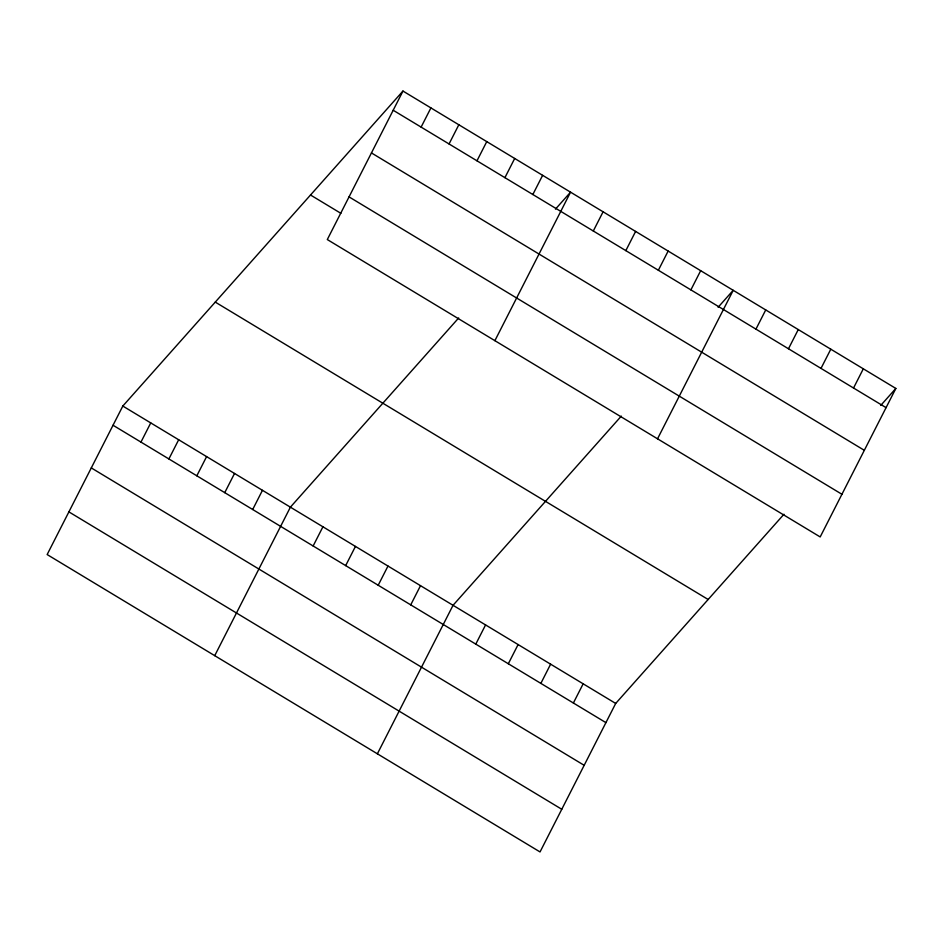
<?xml version="1.0" encoding="UTF-8"?>
<svg xmlns="http://www.w3.org/2000/svg" width="943" height="943" viewBox="0 0 943 943"><rect width="100%" height="100%" fill="white"/><g stroke="black" fill="none" stroke-linecap="round" stroke-linejoin="round"><path stroke-width="1.41" d="M402.967 91.058L327.304 239.557L820.186 536.944L895.85 388.445L402.967 91.058L122.814 406.056L47.15 554.555L540.033 851.942L615.696 703.443L783.963 514.253M140.967 442.09L150.75 422.9M168.891 458.946L178.675 439.756M196.828 475.802L206.6 456.601M224.752 492.647L234.536 473.457M421.12 127.105L430.904 107.915M252.689 509.503L262.46 490.313M449.057 143.961L458.828 124.771M214.733 655.668L290.397 507.157L458.663 317.98M476.981 160.805L486.765 141.615M313.147 545.985L322.919 526.795M504.918 177.661L514.689 158.471M532.842 194.517L542.626 175.327M345.668 565.611L355.452 546.421M494.886 340.671L570.55 192.172L555.462 209.146M378.202 585.238L387.986 566.048M593.3 231L603.084 211.798M410.735 604.864L420.507 585.674M625.834 250.626L635.606 231.424M377.377 753.799L453.041 605.3L621.307 416.111M658.367 270.252L668.139 251.062M475.791 644.116L485.574 624.926M690.889 289.878L700.673 270.688M508.324 663.742L518.108 644.552M657.53 438.813L733.206 290.314L718.106 307.277M540.858 683.38L550.629 664.178M755.956 329.131L765.728 309.941M573.379 703.006L583.163 683.805M788.478 348.757L798.261 329.567M821.011 368.383L830.795 349.193M853.545 388.009L863.316 368.819M880.75 405.419L895.85 388.445M393.196 110.26L886.066 407.647M371.448 152.931L864.33 450.318M349.051 196.887L841.922 494.273M310.518 195.012L340.883 213.33M215.263 302.102L708.146 599.489M122.814 406.056L615.696 703.443M113.03 425.246L605.913 722.633M91.294 467.917L584.165 765.303M68.898 511.884L561.769 809.271"/></g></svg>
